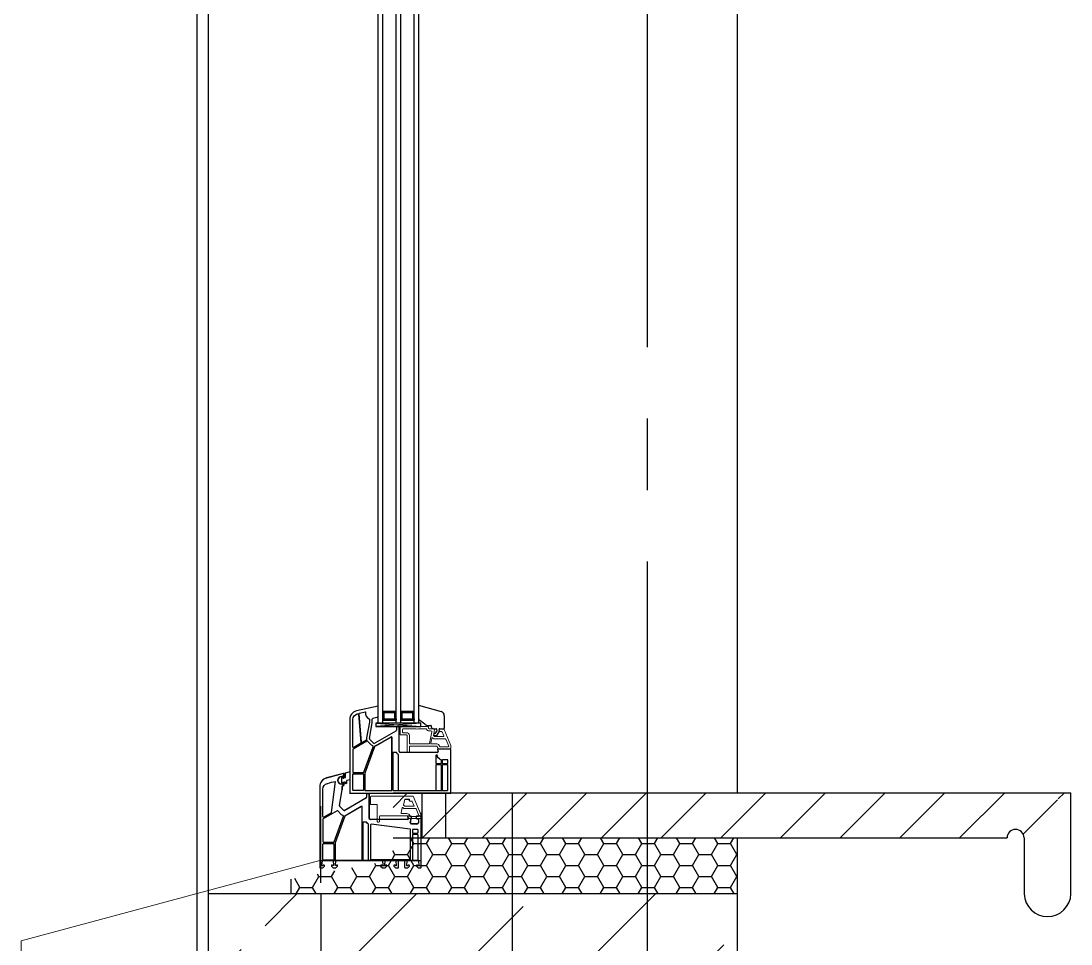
# Model space of a CAD drawing. Header units: millimetres. Extents: x -257254 to 390979, y -202328 to 355504.
# Drawn here: x 127595 to 132258, y 32609 to 36709 of the extents above; entities that cross this region are included whole.
import ezdxf

# ---------------------------------------------------------------- set-up
doc = ezdxf.new("R2010")
doc.units = ezdxf.units.MM
doc.linetypes.add('CENTER2', pattern=[28.575, 19.05, -3.175, 3.175, -3.175])
doc.layers.get('0').update_dxf_attribs({"lineweight": 25})
for name, color, linetype in [('G_S1', 3, 'Continuous'), ('GASKET', 5, 'Continuous'), ('PVC', 7, 'Continuous'), ('ОКНА_Р_СТ', 90, 'Continuous'), ('оси', 1, 'CENTER2'), ('ПРОЁМЫ', 134, 'Continuous')]:
    doc.layers.add(name, color=color, linetype=linetype)
doc.layers.add('покрытия', color=6, linetype='Continuous', lineweight=18)
doc.layers.add('разрез по стене', color=70, linetype='Continuous', lineweight=25)

msp = doc.modelspace()

# ---------------------------------------------------------------- hatches: boundary and pattern name
at = {"layer": 'ОКНА_Р_СТ'}
h = msp.add_hatch(dxfattribs=at)
h.set_pattern_fill('ANSI31', color=0, scale=1500, style=0)
h.set_pattern_definition([(45, (63233.47, 80692.36), (-132.58252, 132.58252), [])])
edge = h.paths.add_edge_path()
edge.add_arc((132011.95732, 33080.16555), 37.5, 0, 180, ccw=False)
edge.add_line((132049.45732, 33080.16555), (132258.00942, 33080.16555))
edge.add_arc((132271.37242, 33180.16555), 100.8889, 97.61134552, 262.38865448, ccw=False)
edge.add_line((132258.00942, 33280.16555), (129247.54627, 33280.16555))
edge.add_line((129247.54627, 33280.16555), (129247.54627, 33080.16555))
edge.add_line((129247.54627, 33080.16555), (131974.45732, 33080.16555))
h = msp.add_hatch(dxfattribs=at)
h.set_pattern_fill('HONEY', color=0, scale=450, style=0)
h.set_pattern_definition([(0, (63189.503, 80502.296), (84.375, 48.71393), [56.25, -112.5]), (120, (63189.503, 80502.296), (-84.375, 48.71393), [56.25, -112.5]), (60, (63189.503, 80502.296), (2e-07, 97.427858), [-112.5, 56.25])])
h.paths.add_polyline_path([(129243.74723, 32981.22837), (128793.31648, 32897.17306), (128793.31648, 32831.22836), (130776.05513, 32831.22836), (130776.05513, 33080.16555), (130136.0018, 33080.16555), (129247.54627, 33080.16555)])
at = {"layer": 'разрез по стене'}
h = msp.add_hatch(dxfattribs=at)
h.set_pattern_fill('JIS_STN_2.5', color=9, scale=300)
h.paths.add_polyline_path([(128426.05513, 54942.54358), (128926.05513, 54942.54358), (128926.05513, 58271.45005), (128426.05513, 58271.45005)])
h.paths.add_polyline_path([(128926.05513, 54892.54358), (128426.05513, 54892.54358), (128423.51605, 52975.6856), (128923.51605, 52975.6856)])
h.paths.add_polyline_path([(128926.05513, 47982.12641), (128426.05513, 47982.12641), (128426.05513, 42860.82515), (128426.05513, 43532.12641), (128926.05513, 43532.12641)])
h.paths.add_polyline_path([(128926.05513, 43482.12641), (128426.05513, 43482.12641), (128426.05513, 40557.12641), (128926.05513, 40557.12641)])
h.paths.add_polyline_path([(128926.05513, 32831.22836), (128426.05513, 32831.22836), (128426.05513, 28381.22836), (128926.05513, 28381.22836)])
h.paths.add_polyline_path([(128426.05513, 58931.73815), (128926.05513, 58931.73815), (128926.05513, 63079.24953), (128426.05513, 63079.24953)])
h = msp.add_hatch(dxfattribs=at)
h.set_pattern_fill('JIS_STN_2.5', color=9, scale=300)
h.paths.add_polyline_path([(130376.05513, 32831.22836), (129776.05513, 32831.22836), (129776.05513, 28681.22836), (130376.05513, 28681.22836)])
h.paths.add_polyline_path([(130776.05513, 32831.22836), (130376.05513, 32831.22836), (130376.05513, 28681.22836), (130776.05513, 28681.22836)])
h.paths.add_polyline_path([(129776.05513, 32831.22836), (128926.05513, 32831.22836), (128926.05513, 32514.17225), (129776.05513, 32514.17225)])
h.paths.add_polyline_path([(129573.53104, 28681.22836), (129776.05513, 28681.22836), (129776.05513, 28903.40029), (128926.05513, 28903.40029), (128926.05513, 28381.22836), (129230.99815, 28381.22836)])
h.paths.add_polyline_path([(130376.05513, 41560.82515), (130293.8846, 42732.12641), (130136.51277, 43782.12641), (129776.05513, 43782.12641), (129864.58634, 40557.12641), (130376.05513, 40557.12641)])
h.paths.add_polyline_path([(130734.96986, 42732.12641), (130334.96986, 42732.12641), (130376.05513, 40557.12641), (130776.05513, 40557.12641)])
edge = h.paths.add_edge_path()
edge.add_arc((130641.35689, 39502.31483), 6.25, 0, 360)
h.paths.add_polyline_path([(129776.05513, 40817.19051), (128926.05513, 40817.19051), (128926.05513, 40557.12641), (129276.05513, 40557.12641), (129776.05513, 40557.12641)])
h.paths.add_polyline_path([(129776.05513, 43782.12641), (129609.85816, 43782.12641), (129267.32527, 43482.12641), (128926.05513, 43482.12641), (128926.05513, 43226.64564), (129776.05513, 43226.64564)])
h.paths.add_polyline_path([(129776.05513, 44054.29833), (128926.05513, 44054.29833), (128926.05513, 43532.12641), (129230.99815, 43532.12641), (129573.53104, 43832.12641), (129776.05513, 43832.12641)])
h.paths.add_polyline_path([(130376.05513, 47982.12641), (129776.05513, 47982.12641), (129776.05513, 43832.12641), (130376.05513, 43832.12641)])
h.paths.add_polyline_path([(130776.05513, 47982.12641), (130376.05513, 47982.12641), (130376.05513, 43832.12641), (130776.05513, 43832.12641)])
h.paths.add_polyline_path([(129776.05513, 47982.12641), (128926.05513, 47982.12641), (128926.05513, 47691.49771), (129776.05513, 47691.49771)])
edge = h.paths.add_edge_path()
edge.add_line((130776.05513, 55313.84484), (130376.05513, 55313.84484))
edge.add_line((130376.05513, 55313.84484), (130381.96968, 52085.22639))
edge.add_arc((130388.21968, 52085.22639), 6.25, 0, 180, ccw=False)
edge.add_arc((130388.21968, 52085.22639), 6.25, -180, 0, ccw=False)
edge.add_line((130381.96968, 52085.22639), (130381.95121, 53138.84484))
edge.add_line((130381.95121, 53138.84484), (130776.05513, 53138.84484))
edge.add_line((130776.05513, 53138.84484), (130776.05513, 55313.84484))
edge = h.paths.add_edge_path()
edge.add_arc((130641.35689, 52084.03326), 6.25, 0, 360)
h.paths.add_polyline_path([(130417.14039, 54142.54358), (130334.96986, 54142.54358), (130136.51277, 55192.54358), (129776.05513, 55192.54358), (129776.05513, 53138.84484), (130376.05513, 53138.84484)])
h.paths.add_polyline_path([(129776.05513, 53398.90893), (128926.05513, 53398.90893), (128926.05513, 53138.84484), (129776.05513, 53138.84484)])
h.paths.add_polyline_path([(129776.05513, 56363.84484), (129609.85816, 56363.84484), (129267.32527, 56063.84484), (128926.05513, 56063.84484), (128926.05513, 55808.36406), (129776.05513, 55808.36406)])
h.paths.add_polyline_path([(129776.05513, 56636.01676), (128926.05513, 56636.01676), (128926.05513, 56113.84484), (129230.99815, 56113.84484), (129573.53104, 56413.84484), (129776.05513, 56413.84484)])
h.paths.add_polyline_path([(130376.05513, 58271.45005), (129776.05513, 58271.45005), (129776.05513, 55242.54358), (130376.05513, 55242.54358)])
h.paths.add_polyline_path([(130776.05513, 58271.45005), (130376.05513, 58271.45005), (130376.05513, 55242.54358), (130776.05513, 55242.54358)])
h.paths.add_polyline_path([(130376.05513, 58931.73815), (130776.05513, 58931.73815), (130776.05513, 62279.24953), (130376.05513, 62279.24953)])
h.paths.add_polyline_path([(129776.05513, 58931.73815), (130376.05513, 58931.73815), (130376.05513, 62279.24953), (130293.8846, 62279.24953), (130166.48836, 63079.24953), (129776.05513, 63079.24953)])

# ---------------------------------------------------------------- linework, layer by layer
at = {"color": 5}
for p, q in [((129205.52267, 33636.26544), (129200.52267, 33636.26544)), ((129205.52267, 33633.76544), (129200.52267, 33633.76544)), ((129205.52267, 33628.76544), (129200.52267, 33628.76544)), ((129205.52267, 33623.76544), (129200.52267, 33623.76544)), ((129205.52267, 33636.26544), (129205.52267, 33641.26544)), ((129210.52267, 33636.26544), (129210.52267, 33641.26544)), ((129215.52267, 33636.26544), (129215.52267, 33641.26544)), ((129220.52267, 33636.26544), (129220.52267, 33641.26544)), ((129225.52267, 33636.26544), (129225.52267, 33641.26544)), ((129230.52267, 33636.26544), (129230.52267, 33641.26544)), ((129235.52267, 33636.26544), (129235.52267, 33641.26544)), ((129240.52267, 33636.26544), (129240.52267, 33641.26544)), ((129245.52267, 33636.26544), (129245.52267, 33641.26544)), ((129250.52267, 33636.26544), (129250.52267, 33641.26544)), ((129255.52267, 33636.26544), (129255.52267, 33641.26544)), ((129255.52267, 33636.26544), (129255.52267, 33641.26544)), ((129255.52267, 33636.26544), (129260.52267, 33636.26544)), ((129260.52267, 33633.76544), (129255.52267, 33633.76544)), ((129260.52267, 33628.76544), (129255.52267, 33628.76544)), ((129260.52267, 33623.76544), (129255.52267, 33623.76544)), ((129260.52267, 33636.26544), (129260.52267, 33641.26544)), ((129285.52267, 33636.26544), (129280.52267, 33636.26544)), ((129285.52267, 33633.76544), (129280.52267, 33633.76544)), ((129285.52267, 33628.76544), (129280.52267, 33628.76544)), ((129285.52267, 33623.76544), (129280.52267, 33623.76544)), ((129285.52267, 33636.26544), (129285.52267, 33641.26544)), ((129290.52267, 33636.26544), (129290.52267, 33641.26544)), ((129295.52267, 33636.26544), (129295.52267, 33641.26544)), ((129300.52267, 33636.26544), (129300.52267, 33641.26544)), ((129305.52267, 33636.26544), (129305.52267, 33641.26544)), ((129310.52267, 33636.26544), (129310.52267, 33641.26544)), ((129315.52267, 33636.26544), (129315.52267, 33641.26544)), ((129320.52267, 33636.26544), (129320.52267, 33641.26544)), ((129325.52267, 33636.26544), (129325.52267, 33641.26544)), ((129330.52267, 33636.26544), (129330.52267, 33641.26544)), ((129335.52267, 33636.26544), (129335.52267, 33641.26544)), ((129335.52267, 33636.26544), (129335.52267, 33641.26544)), ((129335.52267, 33636.26544), (129340.52267, 33636.26544)), ((129340.52267, 33633.76544), (129335.52267, 33633.76544)), ((129340.52267, 33628.76544), (129335.52267, 33628.76544)), ((129340.52267, 33623.76544), (129335.52267, 33623.76544)), ((129340.52267, 33636.26544), (129340.52267, 33641.26544)), ((129205.52267, 33618.76544), (129200.52267, 33618.76544)), ((129205.52267, 33613.76544), (129200.52267, 33613.76544)), ((129205.52267, 33608.76544), (129200.52267, 33608.76544)), ((129205.52267, 33608.76544), (129205.52267, 33603.76544)), ((129210.52267, 33608.76544), (129210.52267, 33603.76544)), ((129215.52267, 33608.76544), (129215.52267, 33603.76544)), ((129220.52267, 33608.76544), (129220.52267, 33603.76544)), ((129225.52267, 33608.76544), (129225.52267, 33603.76544)), ((129230.52267, 33608.76544), (129230.52267, 33603.76544)), ((129235.52267, 33608.76544), (129235.52267, 33603.76544)), ((129240.52267, 33608.76544), (129240.52267, 33603.76544)), ((129245.52267, 33608.76544), (129245.52267, 33603.76544)), ((129250.52267, 33608.76544), (129250.52267, 33603.76544)), ((129260.52267, 33618.76544), (129255.52267, 33618.76544)), ((129260.52267, 33613.76544), (129255.52267, 33613.76544)), ((129255.52267, 33608.76544), (129255.52267, 33603.76544)), ((129255.52267, 33608.76544), (129255.52267, 33603.76544)), ((129255.52267, 33608.76544), (129260.52267, 33608.76544)), ((129260.52267, 33608.76544), (129260.52267, 33603.76544)), ((129285.52267, 33618.76544), (129280.52267, 33618.76544)), ((129285.52267, 33613.76544), (129280.52267, 33613.76544)), ((129285.52267, 33608.76544), (129280.52267, 33608.76544)), ((129285.52267, 33608.76544), (129285.52267, 33603.76544)), ((129290.52267, 33608.76544), (129290.52267, 33603.76544)), ((129295.52267, 33608.76544), (129295.52267, 33603.76544)), ((129300.52267, 33608.76544), (129300.52267, 33603.76544)), ((129305.52267, 33608.76544), (129305.52267, 33603.76544)), ((129310.52267, 33608.76544), (129310.52267, 33603.76544)), ((129315.52267, 33608.76544), (129315.52267, 33603.76544)), ((129320.52267, 33608.76544), (129320.52267, 33603.76544)), ((129325.52267, 33608.76544), (129325.52267, 33603.76544)), ((129330.52267, 33608.76544), (129330.52267, 33603.76544)), ((129340.52267, 33618.76544), (129335.52267, 33618.76544)), ((129340.52267, 33613.76544), (129335.52267, 33613.76544)), ((129335.52267, 33608.76544), (129335.52267, 33603.76544)), ((129335.52267, 33608.76544), (129335.52267, 33603.76544)), ((129335.52267, 33608.76544), (129340.52267, 33608.76544)), ((129340.52267, 33608.76544), (129340.52267, 33603.76544))]:
    msp.add_line(p, q, dxfattribs=at)
at = {"color": 1, "linetype": 'Continuous', "lineweight": 25}
for p, q in [((129170.33638, 33589.86369), (129370.38781, 33574.92284)), ((129370.38781, 33589.86369), (129170.33638, 33574.92284))]:
    msp.add_line(p, q, dxfattribs=at)
at = {"color": 5}
for points in [[(129260.52267, 33603.76544), (129260.52267, 33641.26544), (129200.52267, 33641.26544), (129200.52267, 33603.76544)], [(129255.52267, 33608.76544), (129255.52267, 33636.26544), (129205.52267, 33636.26544), (129205.52267, 33608.76544)], [(129340.52267, 33603.76544), (129340.52267, 33641.26544), (129280.52267, 33641.26544), (129280.52267, 33603.76544)], [(129335.52267, 33608.76544), (129335.52267, 33636.26544), (129285.52267, 33636.26544), (129285.52267, 33608.76544)]]:
    msp.add_lwpolyline(points, close=True, dxfattribs=at)
at = {"color": 1, "linetype": 'Continuous', "lineweight": 25}
msp.add_lwpolyline([(129180.38529, 33589.86369), (129170.33638, 33589.86369), (129170.33638, 33574.92284), (129370.38781, 33574.92284), (129370.38781, 33589.86369)], close=True, dxfattribs=at)
for points in [[(129242.29352, 33527.88482, 0.5773502692), (129240.04352, 33529.18386), (129165.28468, 33486.02182, 0.1763269807), (129164.62514, 33485.23581), (129121.88398, 33367.80544, 0.0874886635), (129121.79352, 33367.29241), (129121.79352, 33292.5569, 0.4142135624), (129123.29352, 33291.0569), (129240.79352, 33291.0569, 0.4142135624), (129242.29352, 33292.5569)], [(129109.81735, 33218.69443, 0.5773502692), (129107.56735, 33219.99347), (129032.80851, 33176.83143, 0.1763269807), (129032.14897, 33176.04543), (128989.40781, 33058.61506, 0.0874886635), (128989.31735, 33058.10203), (128989.31735, 32983.36652, 0.4142135624), (128990.81735, 32981.86652), (129108.31735, 32981.86652, 0.4142135624), (129109.81735, 32983.36652)]]:
    msp.add_lwpolyline(points, format="xyb", close=True)
at = {"layer": 'G_S1'}
for points in [[(129200.52267, 38194.20389), (129200.52267, 33589.86369), (129180.52267, 33589.86369), (129180.52267, 38194.20389)], [(129280.52267, 38194.20389), (129280.52267, 33589.86369), (129260.52267, 33589.86369), (129260.52267, 38194.20389)], [(129360.52237, 38194.20389), (129360.52267, 33589.86843), (129340.52267, 33589.86843), (129340.52237, 38194.20389)]]:
    msp.add_lwpolyline(points, dxfattribs=at)
at = {"layer": 'GASKET', "color": 5, "linetype": 'Continuous'}
msp.add_lwpolyline([(129040.99886, 33324.55582, -0.4142135624), (129037.49886, 33321.05582), (129036.99886, 33321.05582, -0.4142135624), (129035.49886, 33322.55582), (129035.49886, 33326.78783), (129033.99886, 33327.65386, 0.5773502692), (129029.49886, 33325.05578), (129029.49886, 33322.80578, -0.4142135624), (129026.99886, 33320.30578), (129025.49886, 33320.30578, -0.0200240707), (129024.09886, 33320.36187, -0.3909468838), (129019.49886, 33325.34584), (129019.49886, 33350.26571, -0.3909468838), (129024.09886, 33355.24969), (129025.49886, 33355.30578), (129026.99886, 33355.30578, -0.4142135624), (129029.49886, 33352.80578), (129029.49886, 33350.55578, 0.5773502692), (129033.99886, 33347.9577), (129035.49886, 33348.82373), (129035.49886, 33369.05778), (129052.41809, 33374.12987, -0.5023341752), (129054.34883, 33372.69305), (129054.34886, 33338.88397), (129042.16249, 33335.23071, 0.349418093), (129040.99886, 33333.76891)], format="xyb", close=True, dxfattribs=at)
at = {"layer": 'PVC'}
for p, q in [((129180.52267, 33664.89192), (129083.99607, 33644.53729)), ((129360.52266, 33669.86344), (129460.77699, 33642.04955)), ((129054.34883, 33605.90025), (129054.34883, 33278.44303)), ((129141.92479, 33522.27212), (129154.12095, 33591.43995)), ((129154.34883, 33594.04468), (129154.34883, 33607.44303)), ((129360.52267, 33607.4592), (129388.14649, 33586.69755)), ((129398.93931, 33579.94303), (129414.34883, 33579.94303)), ((129416.84883, 33577.44303), (129416.84883, 33575.44303)), ((129474.34883, 33623.11073), (129474.34883, 33568.69303)), ((129259.34883, 33554.61774), (129165.80972, 33500.6129)), ((129261.84883, 33572.44303), (129261.84883, 33558.94786)), ((129271.84883, 33574.94303), (129264.34883, 33574.94303)), ((129274.34883, 33464.94303), (129274.34883, 33572.44303)), ((129427.34883, 33564.94303), (129438.90722, 33564.94303)), ((129432.59883, 33544.94303), (129434.9123, 33544.94303)), ((129432.59883, 33534.94303), (129440.6858, 33534.94303)), ((129437.07736, 33546.19303), (129442.16376, 33555.00294)), ((129442.46072, 33556.68706), (129441.36924, 33562.87715)), ((129442.85086, 33536.19303), (129453.09883, 33553.94303)), ((129453.09883, 33553.94303), (129451.6766, 33562.00891)), ((129454.13862, 33564.94303), (129470.59883, 33564.94303)), ((129474.34883, 33568.69303), (129470.59883, 33564.94303)), ((129159.77418, 33501.4075), (129143.32523, 33517.85645)), ((129444.65517, 33459.94303), (129279.34883, 33459.94303)), ((129444.39994, 33473.0548), (129447.06998, 33463.09008)), ((129484.18315, 33474.01875), (129445.94824, 33474.93973)), ((129498.09883, 33474.94303), (129484.18315, 33474.01875)), ((129500.59883, 33474.94303), (129498.09883, 33474.94303)), ((129504.34883, 33471.19303), (129500.59883, 33474.94303)), ((129504.34883, 33278.44303), (129504.34883, 33471.19303)), ((129019.37266, 33353.39399), (129020.87266, 33353.39399)), ((129023.37266, 33350.89399), (129023.37266, 33348.64399)), ((129027.87266, 33346.04592), (129029.37266, 33346.91194)), ((129029.37266, 33346.91194), (129029.37266, 33365.14399)), ((129020.87266, 33318.39399), (129019.37266, 33318.39399)), ((129021.87266, 33295.74564), (129021.87266, 33309.14399)), ((129023.37266, 33323.14399), (129023.37266, 33320.89399)), ((129029.37266, 33324.87604), (129027.87266, 33325.74207)), ((129029.37266, 33316.64399), (129029.37266, 33324.87604)), ((129009.44862, 33223.97308), (129021.64478, 33293.14092)), ((129126.87266, 33256.3187), (129033.33355, 33202.31387)), ((129054.34883, 33278.44303), (129111.6598, 33278.44303)), ((129111.6598, 33278.44303), (129445.68809, 33278.44303)), ((129129.37266, 33274.14399), (129129.37266, 33260.64882)), ((129139.37266, 33276.64399), (129131.87266, 33276.64399)), ((129141.87266, 33166.64399), (129141.87266, 33274.14399)), ((129320.62266, 33244.75264), (129319.20043, 33252.81852)), ((129445.68809, 33278.44303), (129504.34883, 33278.44303)), ((129027.29801, 33203.10846), (129010.84906, 33219.55741)), ((129312.179, 33161.64399), (129146.87266, 33161.64399)), ((129311.92377, 33174.75576), (129314.59381, 33164.79104)), ((129327.03834, 33175.73962), (129313.47207, 33176.6407)), ((129324.01182, 33146.64399), (129329.32247, 33172.7467)), ((129349.41064, 33172.79109), (129350.39476, 33167.20987)), ((129365.62266, 33176.64399), (129351.70697, 33175.71971)), ((129352.85678, 33165.14399), (129357.87266, 33165.14399)), ((129360.37266, 33162.64399), (129360.37266, 33149.14399)), ((129368.12266, 33176.64399), (129365.62266, 33176.64399)), ((129329.01182, 33141.64399), (129324.01182, 33146.64399)), ((129352.87266, 33141.64399), (129329.01182, 33141.64399)), ((128936.21192, 32980.14399), (128979.18363, 32980.14399)), ((129214.56169, 32980.14399), (129257.5334, 32980.14399)), ((129313.21192, 32980.14399), (129357.5334, 32980.14399))]:
    msp.add_line(p, q, dxfattribs=at)
at = {"layer": 'PVC', "linetype": 'Continuous', "lineweight": 0}
for p, q in [((129279.34867, 33572.42284), (129279.34867, 33539.94303)), ((129352.84867, 33574.92284), (129281.84867, 33574.92284)), ((129281.84867, 33537.44303), (129306.84883, 33537.44303)), ((129289.34867, 33562.42284), (129289.34867, 33549.94303)), ((129349.08085, 33564.92284), (129291.84867, 33564.92284)), ((129291.84867, 33547.44303), (129306.84883, 33547.44303)), ((129309.34883, 33534.94303), (129309.34883, 33462.44303)), ((129319.34883, 33534.94303), (129319.34883, 33499.94303)), ((129354.34867, 33573.42284), (129352.84867, 33574.92284)), ((129355.84867, 33574.92284), (129354.34867, 33573.42284)), ((129401.84867, 33574.92284), (129355.84867, 33574.92284)), ((129392.75268, 33564.92284), (129359.6165, 33564.92284)), ((129404.34867, 33567.42284), (129404.34867, 33572.42284)), ((129413.52025, 33555.07897), (129406.02025, 33555.07897)), ((129416.20261, 33564.92284), (129406.84867, 33564.92284)), ((129409.06088, 33499.44461), (129419.71802, 33551.8261)), ((129417.43389, 33554.81902), (129413.52025, 33555.07897)), ((129429.51451, 33564.03866), (129416.20261, 33564.92284)), ((129426.48799, 33534.94303), (129431.79864, 33561.04574)), ((129431.48799, 33529.94303), (129426.48799, 33534.94303)), ((129451.88681, 33561.09013), (129453.04726, 33554.50891)), ((129468.09883, 33564.94303), (129454.18315, 33564.01875)), ((129455.50928, 33552.44303), (129462.81026, 33552.44303)), ((129465.11434, 33550.91317), (129472.48276, 33533.41317)), ((129470.59883, 33564.94303), (129468.09883, 33564.94303)), ((129474.34883, 33561.19303), (129470.59883, 33564.94303)), ((129504.34883, 33489.94303), (129474.34883, 33561.19303)), ((129319.34883, 33462.44303), (129319.34883, 33484.94303)), ((129321.84883, 33497.44303), (129406.61107, 33497.44303)), ((129321.84883, 33487.44303), (129441.05863, 33487.44303)), ((129419.3537, 33522.44825), (129414.87637, 33500.44145)), ((129417.32618, 33497.44303), (129441.05863, 33497.44303)), ((129424.41486, 33522.87402), (129423.57128, 33523.7176)), ((129479.20617, 33519.94509), (129431.48593, 33519.94509)), ((129470.17868, 33529.94303), (129431.48799, 33529.94303)), ((129455.84883, 33484.94303), (129491.83861, 33484.94303)), ((129494.1427, 33488.41317), (129481.51026, 33518.41523)), ((129504.34883, 33478.69303), (129504.34883, 33489.94303)), ((129311.84883, 33459.94303), (129316.84883, 33459.94303)), ((129455.84883, 33474.94303), (129484.13862, 33474.94303)), ((129484.13862, 33474.94303), (129500.59883, 33474.94303)), ((129500.59883, 33474.94303), (129504.34883, 33478.69303)), ((129146.8725, 33263.23245), (129146.8725, 33230.75264)), ((129336.09169, 33265.73245), (129149.3725, 33265.73245)), ((129294.01182, 33225.75264), (129299.32247, 33251.85535)), ((129319.41064, 33251.89974), (129320.57109, 33245.31852)), ((129371.87266, 33180.75264), (129336.09169, 33265.73245)), ((129149.3725, 33228.25264), (129174.37266, 33228.25264)), ((129176.87266, 33225.75264), (129176.87266, 33153.25264)), ((129286.87753, 33213.25786), (129282.4002, 33191.25106)), ((129291.93869, 33213.68363), (129291.09511, 33214.52721)), ((129299.01182, 33220.75264), (129294.01182, 33225.75264)), ((129346.73, 33210.7547), (129299.00976, 33210.7547)), ((129337.70251, 33220.75264), (129299.01182, 33220.75264)), ((129323.03311, 33243.25264), (129330.33408, 33243.25264)), ((129332.63817, 33241.72279), (129340.00659, 33224.22279)), ((129361.66653, 33179.22279), (129349.03409, 33209.22484)), ((129186.87266, 33153.25264), (129186.87266, 33175.75264)), ((129189.37266, 33178.25264), (129308.58246, 33178.25264)), ((129284.85001, 33188.25264), (129308.58246, 33188.25264)), ((129323.37266, 33175.75264), (129359.36244, 33175.75264)), ((129323.37266, 33165.75264), (129351.66245, 33165.75264)), ((129351.66245, 33165.75264), (129368.12266, 33165.75264)), ((129179.37266, 33150.75264), (129184.37266, 33150.75264))]:
    msp.add_line(p, q, dxfattribs=at)
at = {"layer": 'PVC'}
for points in [[(129068.34883, 33484.27316), (129068.34883, 33605.90025, -0.3394542589), (129087.61953, 33631.01432), (129089.95026, 33631.63884, -0.4663076582), (129093.08779, 33629.44191), (129104.21002, 33502.31426, -0.2914734196), (129102.96953, 33499.9313), (129072.09883, 33482.1081, -0.5773502692)], [(129107.35125, 33506.56783), (129096.44384, 33631.24003, -0.3639702343), (129098.28728, 33633.87274), (129122.86328, 33640.45786, -0.5461192343), (129124.73068, 33638.75987, 0.3391374696), (129140.3905, 33609.1939, -0.2932527546), (129141.84883, 33606.92125), (129141.84883, 33593.82595), (129129.61469, 33524.44272, 0.1007420008), (129129.79809, 33517.46404, -0.3298024597), (129128.61227, 33514.73615), (129111.09174, 33504.62066, -0.5486187866)], [(129068.34883, 33372.69303, 0.4142135624), (129070.84883, 33370.19303), (129115.24625, 33370.19303, 0.3152987889), (129117.59548, 33371.83798), (129158.88181, 33485.27122, 0.415199181), (129157.37972, 33488.47837, -0.110368962), (129150.93535, 33492.56866), (129134.09365, 33509.41036, 0.3394542589), (129131.07588, 33509.80766), (129069.59883, 33474.31387, 0.2679491924), (129068.34883, 33472.1488)], [(129121.84883, 33367.44303), (129121.84883, 33293.44303, 0.4142135624), (129124.34883, 33290.94303), (129239.84883, 33290.94303, 0.4142135624), (129242.34883, 33293.44303), (129242.34883, 33526.0389, 0.5773502692), (129238.59883, 33528.20396), (129172.05972, 33489.78759, -0.0791628029), (129166.91679, 33487.81881, 0.259106532), (129165.08286, 33486.22754)], [(129436.84883, 33412.94303, 0.4142135624), (129439.34883, 33410.44303), (129459.34883, 33410.44303, 0.4142135624), (129461.84883, 33412.94303), (129461.84883, 33425.09635, 0.3728956847), (129459.70536, 33427.57079, -0.1619694649), (129452.64915, 33431.1042), (129447.64915, 33436.1042, -0.1989123674), (129443.98799, 33444.94303, 0.4142135624), (129441.48799, 33447.44303), (129439.34883, 33447.44303, 0.4142135624), (129436.84883, 33444.94303)], [(129436.84883, 33293.44303, 0.4142135624), (129439.34883, 33290.94303), (129459.34883, 33290.94303, 0.4142135624), (129461.84883, 33293.44303), (129461.84883, 33402.44303, 0.4142135624), (129459.34883, 33404.94303), (129439.34883, 33404.94303, 0.4142135624), (129436.84883, 33402.44303)], [(129465.34883, 33412.94303, 0.4142135624), (129467.84883, 33410.44303), (129487.84883, 33410.44303, 0.4142135624), (129490.34883, 33412.94303), (129490.34883, 33424.94303, 0.4142135624), (129487.84883, 33427.44303), (129467.84883, 33427.44303, 0.4142135624), (129465.34883, 33424.94303)], [(129141.44192, 33167.00562), (129141.44192, 33274.50562, 0.4142135624), (129138.94192, 33277.00562), (129131.44192, 33277.00562, 0.4142135624), (129128.94192, 33274.50562), (129128.94192, 33261.01045, -0.2679491924), (129126.44192, 33256.68033), (129032.90281, 33202.6755, -0.3394542589), (129026.86727, 33203.47009), (129010.41832, 33219.91904, -0.2455916049), (129009.01788, 33224.33471), (129021.21403, 33293.50254, 0.0436609429), (129021.44192, 33296.10727), (129021.44192, 33309.50562, -0.4142135624), (129023.94192, 33312.00562, 0.4142135624), (129028.94192, 33317.00562), (129028.94192, 33325.23767), (129027.44192, 33326.1037, 0.5773502692), (129022.94192, 33323.50562), (129022.94192, 33321.25562, -0.4142135624), (129020.44192, 33318.75562), (129018.94192, 33318.75562, -1), (129018.94192, 33353.75562), (129020.44192, 33353.75562, -0.4142135624), (129022.94192, 33351.25562), (129022.94192, 33349.00562, 0.5773502692), (129027.44192, 33346.40755), (129028.94192, 33347.27357), (129028.94192, 33365.50562, 0.493145426), (129027.05369, 33366.95451), (128951.08916, 33346.59988, 0.3394542589), (128921.44192, 33307.96284), (128921.44192, 32949.50562, 0.4142135624), (128923.94192, 32947.00562), (128933.47745, 32947.00562), (128934.94192, 32947.00562), (128942.44192, 32954.50562), (128942.44192, 32957.00562, 0.4142135624), (128939.94192, 32959.50562), (128937.95664, 32959.50562, 0.1989123674), (128937.24953, 32959.21273), (128934.00258, 32955.96578, -0.7002075382), (128931.44762, 32957.15717), (128933.29069, 32978.22351, -0.3888787319), (128935.78118, 32980.50562), (128978.75288, 32980.50562, -0.3888787319), (128981.24337, 32978.22351), (128982.95702, 32958.63636, -0.7002075382), (128980.40207, 32957.44496), (128978.63431, 32959.21273, 0.1989123674), (128977.9272, 32959.50562), (128975.94192, 32959.50562, 0.4142135624), (128973.44192, 32957.00562), (128973.44192, 32954.50562), (128980.94192, 32947.00562), (128993.44192, 32947.00562), (129000.94192, 32954.50562), (129000.94192, 32957.00562, 0.4142135624), (128998.44192, 32959.50562), (128996.45664, 32959.50562, 0.1989123674), (128995.74953, 32959.21273), (128993.98176, 32957.44496, -0.7002075382), (128991.42681, 32958.63636), (128993.14046, 32978.22351, -0.3888787319), (128995.63095, 32980.50562), (129197.25288, 32980.50562, -0.3888787319), (129199.74337, 32978.22351), (129201.45702, 32958.63636, -0.7002075382), (129198.90207, 32957.44496), (129197.13431, 32959.21273, 0.1989123674), (129196.4272, 32959.50562), (129194.44192, 32959.50562, 0.4142135624), (129191.94192, 32957.00562), (129191.94192, 32954.50562), (129199.44192, 32947.00562), (129211.94192, 32947.00562), (129219.44192, 32954.50562), (129219.44192, 32957.00562, 0.4142135624), (129216.94192, 32959.50562), (129214.95664, 32959.50562, 0.1989123674), (129214.24953, 32959.21273), (129212.48176, 32957.44496, -0.7002075382), (129209.92681, 32958.63636), (129211.64046, 32978.22351, -0.3888787319), (129214.13095, 32980.50562), (129257.10266, 32980.50562, -0.3888787319), (129259.59314, 32978.22351), (129261.43621, 32957.15717, -0.7002075382), (129258.88126, 32955.96578), (129255.63431, 32959.21273, 0.1989123674), (129254.9272, 32959.50562), (129252.94192, 32959.50562, 0.4142135624), (129250.44192, 32957.00562), (129250.44192, 32954.50562), (129257.94192, 32947.00562), (129259.40638, 32947.00562), (129268.94192, 32947.00562, 0.4142135624), (129271.44192, 32949.50562), (129271.44192, 32978.00562, -0.4142135624), (129273.94192, 32980.50562), (129295.94192, 32980.50562, -0.4142135624), (129298.44192, 32978.00562), (129298.44192, 32949.50562, 0.4142135624), (129300.94192, 32947.00562), (129311.94192, 32947.00562), (129319.44192, 32954.50562), (129319.44192, 32957.00562, 0.4142135624), (129316.94192, 32959.50562), (129314.95664, 32959.50562, 0.1989123674), (129314.24953, 32959.21273), (129311.00258, 32955.96578, -0.7002075382), (129308.44762, 32957.15717), (129310.29069, 32978.22351, -0.3888787319), (129312.78118, 32980.50562), (129357.10266, 32980.50562, -0.3888787319), (129359.59314, 32978.22351), (129361.43621, 32957.15717, -0.7002075382), (129358.88126, 32955.96578), (129355.63431, 32959.21273, 0.1989123674), (129354.9272, 32959.50562), (129352.94192, 32959.50562, 0.4142135624), (129350.44192, 32957.00562), (129350.44192, 32954.50562), (129357.94192, 32947.00562), (129359.40638, 32947.00562), (129368.94192, 32947.00562, 0.4142135624), (129371.44192, 32949.50562), (129371.44192, 33173.25562), (129367.69192, 33177.00562), (129365.19192, 33177.00562), (129351.27623, 33176.08134, 0.4462747437), (129348.9799, 33173.15272), (129349.96402, 33167.5715, 0.3639702343), (129352.42604, 33165.50562), (129357.44192, 33165.50562, -0.4142135624), (129359.94192, 33163.00562), (129359.94192, 33149.50562, -0.4142135624), (129352.44192, 33142.00562), (129328.58107, 33142.00562), (129323.58107, 33147.00562), (129328.89173, 33173.10833, 0.4541463393), (129326.6076, 33176.10125), (129313.04133, 33177.00232, 0.5139301915), (129311.49303, 33175.11739), (129314.16307, 33165.15267, -0.493145426), (129311.74825, 33162.00562), (129146.44192, 33162.00562, -0.4142135624)], [(129070.84883, 33364.69303), (129113.84883, 33364.69303, -0.4142135624), (129116.34883, 33362.19303), (129116.34883, 33293.44303, -0.4142135624), (129113.84883, 33290.94303), (129070.84883, 33290.94303, -0.4142135624), (129068.34883, 33293.44303), (129068.34883, 33362.19303, -0.4142135624)], [(128935.87266, 33175.08277), (128935.87266, 33296.70986, -0.3394542589), (128955.14336, 33321.82394), (128957.47409, 33322.44845, -0.0665911149), (128990.38711, 33331.26747), (128971.73385, 33193.12387, -0.2914734196), (128970.49336, 33190.74092), (128939.62266, 33172.91771, -0.5773502692)], [(128989.37266, 33058.25264), (128989.37266, 32984.25264, 0.4142135624), (128991.87266, 32981.75264), (129107.37266, 32981.75264, 0.4142135624), (129109.87266, 32984.25264), (129109.87266, 33216.84851, 0.5773502692), (129106.12266, 33219.01357), (129039.58355, 33180.5972, -0.0791628029), (129034.44062, 33178.62842, 0.259106532), (129032.60669, 33177.03715)], [(128935.87266, 33063.50264, 0.4142135624), (128938.37266, 33061.00264), (128982.77008, 33061.00264, 0.3152987889), (128985.11931, 33062.64759), (129026.40564, 33176.08084, 0.415199181), (129024.90355, 33179.28798, -0.110368962), (129018.45918, 33183.37827), (129001.61748, 33200.21997, 0.3394542589), (128998.59971, 33200.61727), (128937.12266, 33165.12348, 0.2679491924), (128935.87266, 33162.95841)], [(129332.87266, 33103.75264, 0.4142135624), (129335.37266, 33101.25264), (129355.37266, 33101.25264, 0.4142135624), (129357.87266, 33103.75264), (129357.87266, 33115.75264, 0.4142135624), (129355.37266, 33118.25264), (129335.37266, 33118.25264, 0.4142135624), (129332.87266, 33115.75264)], [(128938.37266, 33055.50264), (128981.37266, 33055.50264, -0.4142135624), (128983.87266, 33053.00264), (128983.87266, 32984.25264, -0.4142135624), (128981.37266, 32981.75264), (128938.37266, 32981.75264, -0.4142135624), (128935.87266, 32984.25264), (128935.87266, 33053.00264, -0.4142135624)]]:
    msp.add_lwpolyline(points, format="xyb", close=True, dxfattribs=at)
for points in [[(129268.34883, 33290.94303, 0.4142135624), (129270.84883, 33293.44303), (129270.84883, 33448.23974, 0.2522636525), (129269.72383, 33450.32765, -0.1521672479), (129263.1259, 33458.38053, 0.3056146846), (129260.80833, 33459.94303), (129248.34883, 33459.94303, 0.4142135624), (129245.84883, 33457.44303), (129245.84883, 33293.44303, 0.4142135624), (129248.34883, 33290.94303)], [(129248.34883, 33290.94303), (129487.84883, 33290.94303, 0.4142135624), (129490.34883, 33293.44303), (129490.34883, 33402.44303, 0.4142135624), (129487.84883, 33404.94303), (129467.84883, 33404.94303, 0.4142135624), (129465.34883, 33402.44303), (129465.34883, 33293.44303, 0.4142135624), (129467.84883, 33290.94303)], [(129027.48443, 33366.59288), (128951.5199, 33346.23825, 0.3394542589), (128921.87266, 33307.60121), (128921.87266, 32980.14399), (129371.87266, 32980.14399), (129371.87266, 33172.89399), (129368.12266, 33176.64399), (129371.87266, 33180.39399), (129371.87266, 33191.64399)], [(129135.87266, 32981.75264, 0.4142135624), (129138.37266, 32984.25264), (129138.37266, 33139.04935, 0.2522636525), (129137.24766, 33141.13726, -0.1521672479), (129130.64973, 33149.19014, 0.3056146846), (129128.33216, 33150.75264), (129115.87266, 33150.75264, 0.4142135624), (129113.37266, 33148.25264), (129113.37266, 32984.25264, 0.4142135624), (129115.87266, 32981.75264)], [(129115.87266, 32981.75264), (129355.37266, 32981.75264, 0.4142135624), (129357.87266, 32984.25264), (129357.87266, 33093.25264, 0.4142135624), (129355.37266, 33095.75264), (129335.37266, 33095.75264, 0.4142135624), (129332.87266, 33093.25264), (129332.87266, 32984.25264, 0.4142135624), (129335.37266, 32981.75264)]]:
    msp.add_lwpolyline(points, format="xyb", dxfattribs=at)
for centre, radius, start, end in [((129094.34883, 33605.90025), 40, 104.9999999, 179.9999999), ((129454.34883, 33623.11073), 20, 0, 71.2519055), ((129139.34883, 33594.04468), 15, 349.9999999, 359.9999999), ((129156.84883, 33607.44303), 2.5, 89.9999999, 179.9999999), ((129179.92309, 33559.23685), 55.70941, 89.38333603, 114.4682902), ((129398.93931, 33591.94303), 12, 205.92047115, 270), ((129414.34883, 33577.44303), 2.5, 0, 90), ((129256.84883, 33558.94786), 5, 299.9999999, 359.9999999), ((129264.34883, 33572.44303), 2.5, 89.9999999, 179.9999999), ((129271.84883, 33572.44303), 2.5, 359.9999999, 89.9999999), ((129427.34883, 33575.44303), 10.5, 180, 270), ((129432.59883, 33539.94303), 5, 90, 270), ((129434.9123, 33547.44303), 2.5, 270, 330), ((129438.90722, 33562.44303), 2.5, 10, 90), ((129440.6858, 33537.44303), 2.5, 270, 330), ((129439.9987, 33556.25294), 2.5, 330, 10), ((129454.13862, 33562.44303), 2.5, 90, 190), ((129146.84883, 33521.40388), 5, 169.9999999, 225.19309331), ((129163.30972, 33504.94303), 5, 224.9999999, 299.9999999), ((129279.34883, 33464.94303), 5, 179.9999999, 269.9999999), ((129445.84883, 33473.44303), 1.5, 86.1999999, 194.9999999), ((129444.65517, 33462.44303), 2.5, 269.9999999, 14.9999999), ((129019.37266, 33335.89399), 17.5, 89.9999999, 269.9999999), ((129020.87266, 33350.89399), 2.5, 359.9999999, 89.9999999), ((129026.37266, 33348.64399), 3, 179.9999999, 299.9999999), ((129027.87266, 33365.14399), 1.5, 359.9999999, 104.9999999), ((129020.87266, 33320.89399), 2.5, 269.9999999, 359.9999999), ((129024.37266, 33309.14399), 2.5, 89.9999999, 179.9999999), ((129026.37266, 33323.14399), 3, 59.9999999, 179.9999999), ((129024.37266, 33316.64399), 5, 269.9999999, 359.9999999), ((129006.87266, 33295.74564), 15, 349.9999999, 359.9999999), ((129124.37266, 33260.64882), 5, 299.9999999, 359.9999999), ((129131.87266, 33274.14399), 2.5, 89.9999999, 179.9999999), ((129139.37266, 33274.14399), 2.5, 359.9999999, 89.9999999), ((129014.37266, 33223.10484), 5, 169.9999999, 225.19309331), ((129030.83355, 33206.64399), 5, 224.9999999, 299.9999999), ((129146.87266, 33166.64399), 5, 179.9999999, 269.9999999), ((129313.37266, 33175.14399), 1.5, 86.1999999, 194.9999999), ((129312.179, 33164.14399), 2.5, 269.9999999, 14.9999999), ((129326.87266, 33173.24512), 2.5, 348.4999999, 86.1999999), ((129351.87266, 33173.22521), 2.5, 93.7999999, 189.9999999), ((129352.85678, 33167.64399), 2.5, 189.9999999, 269.9999999), ((129357.87266, 33162.64399), 2.5, 359.9999999, 89.9999999), ((129352.87266, 33149.14399), 7.5, 269.9999999, 359.9999999)]:
    msp.add_arc(centre, radius, start, end, dxfattribs=at)
at = {"layer": 'PVC', "linetype": 'Continuous', "lineweight": 0}
for centre, radius, start, end in [((129281.84867, 33572.42284), 2.5, 89.9999999, 179.9999999), ((129281.84867, 33539.94303), 2.5, 179.9999999, 269.9999999), ((129291.84867, 33562.42284), 2.5, 89.9999999, 179.9999999), ((129291.84867, 33549.94303), 2.5, 179.9999999, 269.9999999), ((129306.84883, 33534.94303), 12.5, 359.9999999, 89.9999999), ((129306.84883, 33534.94303), 2.5, 359.9999999, 89.9999999), ((129354.34867, 33573.42284), 10, 238.21166928, 301.78833051), ((129392.75268, 33562.42284), 2.5, 19.99327063, 89.9999999), ((129406.84867, 33567.55149), 12.5, 199.99327063, 266.1999999), ((129401.84867, 33572.42284), 2.5, 359.9999999, 89.9999999), ((129406.84867, 33567.42284), 2.5, 179.9999999, 269.9999999), ((129417.26821, 33552.32452), 2.5, 348.4999999, 86.1999999), ((129429.34883, 33561.54416), 2.5, 348.4999999, 86.1999999), ((129454.34883, 33561.52425), 2.5, 93.7999999, 189.9999999), ((129455.50928, 33554.94303), 2.5, 189.9999999, 269.9999999), ((129462.81026, 33549.94303), 2.5, 22.83365408, 89.9999999), ((129470.17868, 33532.44303), 2.5, 269.9999999, 22.83365408), ((129321.84883, 33499.94303), 2.5, 179.9999999, 269.9999999), ((129321.84883, 33484.94303), 2.5, 89.9999999, 179.9999999), ((129406.61107, 33499.94303), 2.5, 269.9999999, 348.4999999), ((129417.32618, 33499.94303), 2.5, 168.4999999, 269.9999999), ((129421.80352, 33521.94983), 2.5, 44.9999999, 168.4999999), ((129431.48593, 33529.94509), 10, 224.9999999, 269.9999999), ((129441.05863, 33484.94303), 12.5, 9.59406812, 89.9999999), ((129441.05863, 33484.94303), 2.5, 9.59406812, 89.9999999), ((129455.84883, 33487.44303), 12.5, 189.59406812, 269.9999999), ((129455.84883, 33487.44303), 2.5, 189.59406812, 269.9999999), ((129479.20617, 33517.44509), 2.5, 22.83365408, 89.9999999), ((129491.83861, 33487.44303), 2.5, 269.9999999, 22.83365408), ((129311.84883, 33462.44303), 2.5, 179.9999999, 269.9999999), ((129316.84883, 33462.44303), 2.5, 269.9999999, 359.9999999), ((129149.3725, 33263.23245), 2.5, 89.9999999, 179.9999999), ((129149.3725, 33230.75264), 2.5, 179.9999999, 269.9999999), ((129174.37266, 33225.75264), 2.5, 359.9999999, 89.9999999), ((129289.32735, 33212.75944), 2.5, 44.9999999, 168.4999999), ((129299.00976, 33220.7547), 10, 224.9999999, 269.9999999), ((129323.03311, 33245.75264), 2.5, 189.9999999, 269.9999999), ((129330.33408, 33240.75264), 2.5, 22.83365408, 89.9999999), ((129337.70251, 33223.25264), 2.5, 269.9999999, 22.83365408), ((129346.73, 33208.2547), 2.5, 22.83365408, 89.9999999), ((129189.37266, 33175.75264), 2.5, 89.9999999, 179.9999999), ((129284.85001, 33190.75264), 2.5, 168.4999999, 269.9999999), ((129308.58246, 33175.75264), 12.5, 9.59406812, 89.9999999), ((129308.58246, 33175.75264), 2.5, 9.59406812, 89.9999999), ((129323.37266, 33178.25264), 12.5, 189.59406812, 269.9999999), ((129323.37266, 33178.25264), 2.5, 189.59406812, 269.9999999), ((129359.36244, 33178.25264), 2.5, 269.9999999, 22.83365408), ((129149.38968, 33138.63078), 2.5, 89.9999999, 179.9999999), ((129179.37266, 33153.25264), 2.5, 179.9999999, 269.9999999), ((129184.37266, 33153.25264), 2.5, 269.9999999, 359.9999999), ((129319.73546, 33113.6636), 5.53392, 12.54463291, 56.86793045)]:
    msp.add_arc(centre, radius, start, end, dxfattribs=at)
at = {"layer": 'ОКНА_Р_СТ', "color": 0}
for p, q in [((129054.18056, 33278.93896), (129481.70465, 33278.93896)), ((129247.54627, 33280.16555), (131308.00942, 33280.16555)), ((129375.6717, 33078.44303), (129375.6717, 33278.44303)), ((129481.70465, 33078.93896), (129481.70465, 33278.93896)), ((129776.05513, 33280.16555), (129776.05513, 33271.79124)), ((130197.54627, 33280.16555), (132258.00942, 33280.16555)), ((130197.54627, 33280.16555), (132258.00942, 33280.16555)), ((128926.05513, 32880.66149), (128926.05513, 33221.79124)), ((129247.54627, 33080.16555), (131024.45732, 33080.16555)), ((130197.54627, 33080.16555), (131974.45732, 33080.16555)), ((130197.54627, 33080.16555), (131974.45732, 33080.16555))]:
    msp.add_line(p, q, dxfattribs=at)
for centre, radius, start, end in [((132011.95732, 33080.16555), 37.5, 0, 180), ((132011.95732, 33080.16555), 37.5, 0, 180), ((132153.73337, 32835.50441), 104.36368, 182.34821171, 357.65178829)]:
    msp.add_arc(centre, radius, start, end, dxfattribs=at)
at = {"layer": 'оси', "ltscale": 100}
msp.add_line((130376.05513, 65740.40787), (130376.05513, 16459.9271), dxfattribs=at)
at = {"layer": 'покрытия'}
for p, q in [((128921.87266, 32980.14399), (127594.60011, 32623.58141)), ((127594.60011, 32623.58141), (127594.60011, 32403.62707))]:
    msp.add_line(p, q, dxfattribs=at)
at = {"layer": 'ПРОЁМЫ', "color": 0}
msp.add_line((130776.05513, 33080.16555), (130776.05513, 32880.66149), dxfattribs=at)
msp.add_line((130776.05513, 33080.16555), (130776.05513, 32880.66149), dxfattribs=at)
at = {"layer": 'разрез по стене'}
for p, q in [((128376.05513, 50420.66116), (128376.05513, 28381.22836)), ((128426.05513, 50420.66116), (128426.05513, 28331.22836)), ((130776.05513, 42782.12641), (130776.05513, 33280.16555)), ((129299.32247, 33251.85535), (129319.41064, 33251.89974)), ((129776.05513, 33280.16555), (129776.05513, 27331.22836)), ((132258.00942, 32831.22836), (132258.00942, 33280.16555)), ((129146.88968, 33138.63078), (129146.87266, 32984.97647)), ((129322.76014, 33118.29777), (129149.38968, 33141.13078)), ((129325.13727, 32984.25264), (129325.13727, 33114.86557)), ((130776.05513, 33080.16555), (130776.05513, 28631.22836)), ((132049.45732, 33080.16555), (132049.45732, 32831.22836)), ((129146.87266, 32984.97647), (129325.13727, 32984.97647)), ((128793.31648, 32897.17306), (128793.31648, 32831.22836)), ((130776.05513, 32831.22836), (128426.05513, 32831.22836)), ((128926.05513, 32831.22836), (128926.05513, 27331.22836))]:
    msp.add_line(p, q, dxfattribs=at)

doc.saveas('drawing.dxf')
